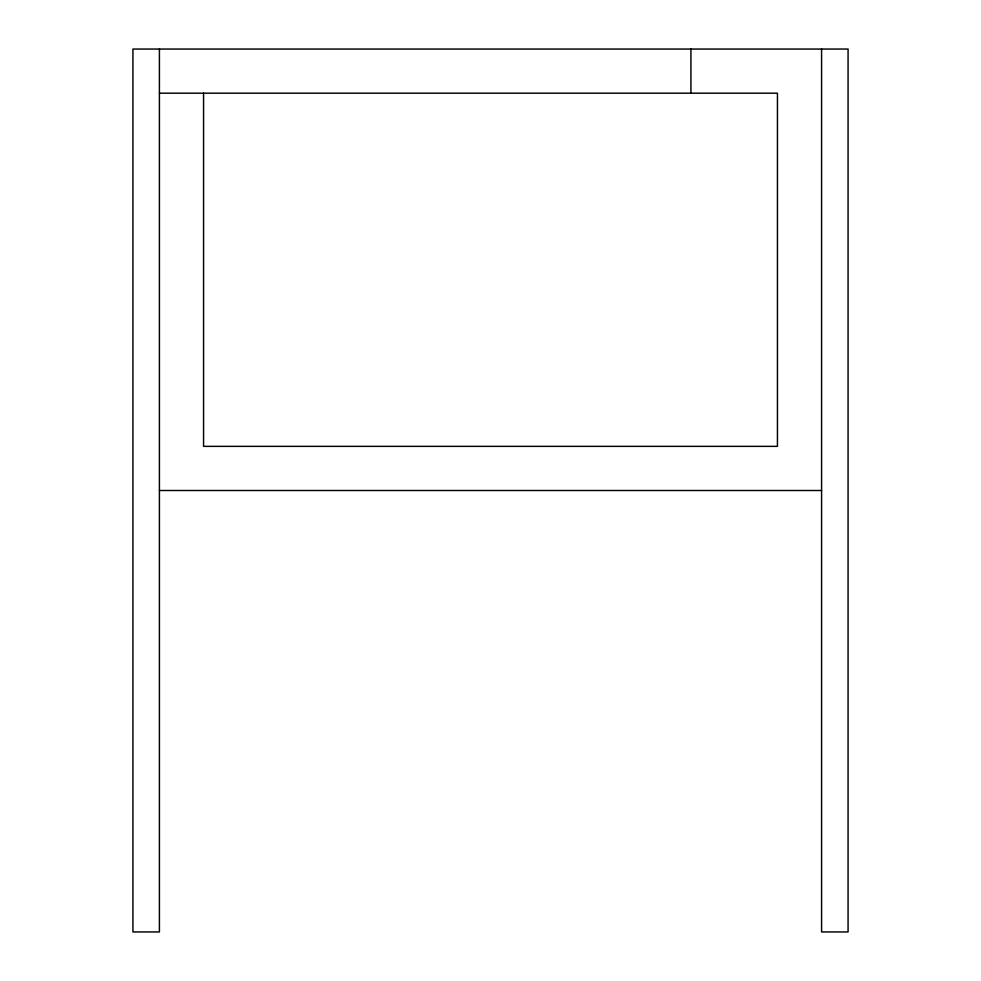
<?xml version="1.0" encoding="UTF-8"?>
<svg xmlns="http://www.w3.org/2000/svg" width="981" height="981" viewBox="0 0 981 981"><rect width="100%" height="100%" fill="white"/><g stroke="black" fill="none" stroke-linecap="round" stroke-linejoin="round"><path stroke-width="1.47" d="M159.412 93.195L777.442 93.195L777.442 446.355L203.558 446.355L203.558 93.195M159.412 490.5L821.588 490.5M821.588 49.05L821.588 931.95L848.075 931.95L848.075 49.05L132.925 49.05L132.925 931.95L159.412 931.95L159.412 49.05M690.918 49.05L690.918 93.195"/></g></svg>
